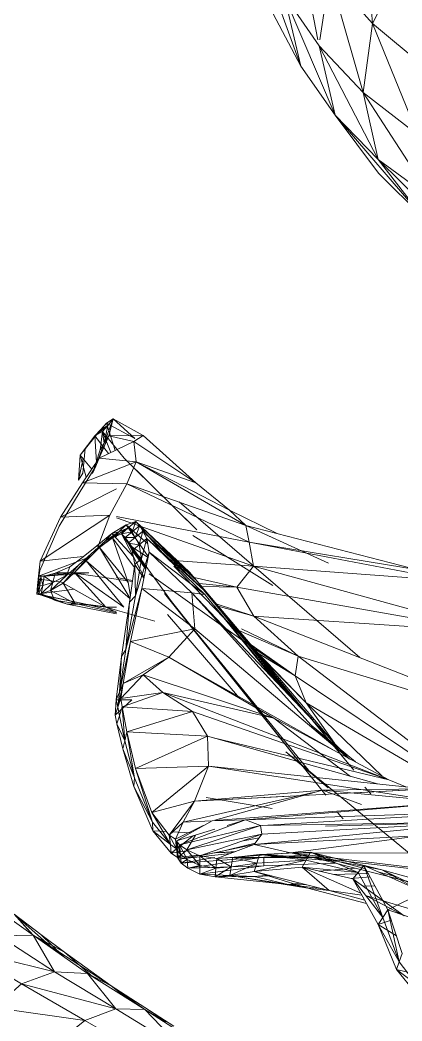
# Model space of a CAD drawing. Header units: millimetres. Extents: x -8591 to 7092, y -1621 to 14390.
# Drawn here: x -4396.5 to -4361, y 2540 to 2633 of the extents above; entities that cross this region are included whole.
import ezdxf

# ---------------------------------------------------------------- set-up
doc = ezdxf.new("R2010")
doc.units = ezdxf.units.MM
doc.layers.add('G-IMPT', color=8, linetype='Continuous', lineweight=9)
doc.layers.add('I-FURN', color=30, linetype='Continuous', lineweight=9)

# ---------------------------------------------------------------- blocks, each defined once
blk = doc.blocks.new('Artificial banana plant 1500mm - Family 4__C1-728657-Begane grond')
at = {"layer": 'G-IMPT'}
for p, q in [((48.132, -13.69), (49.012, -24.249)), ((48.132, -13.69), (49.012, -24.249)), ((41.822, -14.816), (43.943, -25.751)), ((41.822, -14.816), (43.943, -25.751)), ((38.152, -16.634), (42.362, -28.196)), ((38.152, -16.634), (42.362, -28.196)), ((49.012, -24.249), (52.062, -18.257)), ((49.012, -24.249), (52.062, -18.257)), ((44.134, -25.751), (45.012, -19.692)), ((44.134, -25.751), (45.012, -19.692)), ((45.012, -19.692), (48.132, -30.658)), ((45.012, -19.692), (48.132, -30.658)), ((45.012, -19.692), (49.012, -24.249)), ((45.012, -19.692), (49.012, -24.249)), ((42.362, -28.196), (40.802, -21.61)), ((42.362, -28.196), (40.802, -21.61)), ((40.802, -21.61), (45.552, -32.737)), ((40.802, -21.61), (45.552, -32.737)), ((40.802, -21.61), (44.052, -26.315)), ((40.802, -21.61), (44.052, -26.315)), ((39.772, -23.337), (42.362, -28.196)), ((39.772, -23.337), (42.362, -28.196)), ((48.132, -30.658), (49.012, -24.249)), ((48.132, -30.658), (49.012, -24.249)), ((49.012, -24.249), (53.222, -34.574)), ((49.012, -24.249), (53.222, -34.574)), ((49.012, -24.249), (54.022, -28.413)), ((49.012, -24.249), (54.022, -28.413)), ((45.552, -32.737), (44.052, -26.315)), ((45.552, -32.737), (44.052, -26.315)), ((44.052, -26.315), (49.552, -36.876)), ((44.052, -26.315), (49.552, -36.876)), ((44.052, -26.315), (48.132, -30.658)), ((44.052, -26.315), (48.132, -30.658)), ((42.362, -28.196), (45.552, -32.737)), ((42.362, -28.196), (45.552, -32.737)), ((49.552, -36.876), (48.132, -30.658)), ((49.552, -36.876), (48.132, -30.658)), ((48.132, -30.658), (54.572, -40.553)), ((48.132, -30.658), (54.572, -40.553)), ((48.132, -30.658), (53.222, -34.574)), ((48.132, -30.658), (53.222, -34.574)), ((49.572, -38.134), (45.552, -32.737)), ((49.572, -38.134), (45.552, -32.737)), ((45.552, -32.737), (53.692, -42.227)), ((45.552, -32.737), (53.692, -42.227)), ((45.552, -32.737), (49.552, -36.876)), ((45.552, -32.737), (49.552, -36.876)), ((53.692, -42.227), (49.552, -36.876)), ((53.692, -42.227), (49.552, -36.876)), ((49.552, -36.876), (58.322, -45.562)), ((49.552, -36.876), (58.322, -45.562)), ((49.552, -36.876), (54.572, -40.553)), ((49.552, -36.876), (54.572, -40.553)), ((49.572, -38.134), (53.692, -42.227)), ((49.572, -38.134), (53.692, -42.227)), ((24.922, -60.939), (24.082, -63.204)), ((24.922, -60.939), (24.082, -63.204)), ((24.312, -61.353), (24.922, -60.939)), ((24.312, -61.353), (24.922, -60.939)), ((24.412, -61.561), (24.922, -60.939)), ((24.412, -61.561), (24.922, -60.939)), ((24.922, -60.939), (24.502, -62.513)), ((24.922, -60.939), (24.502, -62.513)), ((24.922, -60.939), (27.692, -62.495)), ((24.922, -60.939), (27.692, -62.495)), ((24.922, -60.939), (26.922, -62.78)), ((24.922, -60.939), (26.922, -62.78)), ((23.742, -61.961), (21.852, -64.31)), ((23.742, -61.961), (21.852, -64.31)), ((22.322, -63.706), (23.742, -61.961)), ((23.742, -61.961), (22.322, -63.706)), ((22.832, -63.054), (23.742, -61.961)), ((22.832, -63.054), (23.742, -61.961)), ((24.412, -61.561), (23.212, -62.519)), ((24.412, -61.561), (23.212, -62.519)), ((23.212, -62.519), (23.742, -61.961)), ((23.212, -62.519), (23.742, -61.961)), ((23.942, -62.132), (23.212, -62.519)), ((23.942, -62.132), (23.212, -62.519)), ((23.553, -62.225), (24.312, -61.353)), ((23.553, -62.225), (24.312, -61.353)), ((23.702, -63.836), (23.942, -62.132)), ((23.702, -63.836), (23.942, -62.132)), ((23.742, -61.961), (24.312, -61.353)), ((23.742, -61.961), (24.312, -61.353)), ((23.742, -61.961), (24.412, -61.561)), ((24.412, -61.561), (23.742, -61.961)), ((23.942, -62.132), (24.412, -61.561)), ((23.942, -62.132), (24.412, -61.561)), ((23.942, -62.132), (25.952, -64.593)), ((23.942, -62.132), (25.952, -64.593)), ((24.082, -63.204), (23.942, -62.132)), ((24.082, -63.204), (23.942, -62.132)), ((23.942, -62.132), (24.707, -64.078)), ((23.942, -62.132), (24.707, -64.078)), ((24.412, -61.561), (24.082, -63.204)), ((24.082, -63.204), (24.412, -61.561)), ((24.312, -61.353), (24.412, -61.561)), ((24.312, -61.353), (24.412, -61.561)), ((24.312, -61.353), (25.109, -63.885)), ((24.312, -61.353), (25.109, -63.885)), ((24.312, -61.353), (26.922, -62.78)), ((24.312, -61.353), (26.922, -62.78)), ((23.212, -62.519), (21.852, -64.31)), ((23.212, -62.519), (21.852, -64.31)), ((22.322, -63.706), (22.832, -63.054)), ((22.322, -63.706), (22.832, -63.054)), ((23.212, -62.519), (24.498, -64.178)), ((23.212, -62.519), (24.498, -64.178)), ((23.212, -62.519), (23.363, -64.98)), ((23.212, -62.519), (23.363, -64.98)), ((24.082, -63.204), (23.302, -65.353)), ((23.302, -65.353), (24.082, -63.204)), ((24.502, -62.513), (23.621, -64.599)), ((24.502, -62.513), (23.621, -64.599)), ((24.502, -62.513), (23.622, -64.599)), ((24.502, -62.513), (23.622, -64.599)), ((23.622, -64.599), (26.852, -63.05)), ((23.622, -64.599), (26.852, -63.05)), ((23.702, -63.836), (24.082, -63.204)), ((23.702, -63.836), (24.082, -63.204)), ((24.082, -63.204), (24.502, -62.513)), ((24.082, -63.204), (24.502, -62.513)), ((24.502, -62.513), (27.692, -62.495)), ((24.502, -62.513), (27.692, -62.495)), ((24.502, -62.513), (26.852, -63.05)), ((24.502, -62.513), (26.852, -63.05)), ((27.692, -62.495), (26.852, -63.05)), ((27.692, -62.495), (26.852, -63.05)), ((26.852, -63.05), (27.062, -64.937)), ((26.852, -63.05), (27.062, -64.937)), ((26.852, -63.05), (32.612, -66.877)), ((26.852, -63.05), (32.612, -66.877)), ((27.692, -62.495), (32.612, -66.877)), ((27.692, -62.495), (32.612, -66.877)), ((21.852, -64.31), (22.322, -63.706)), ((21.852, -64.31), (22.322, -63.706)), ((22.102, -65.992), (22.322, -63.706)), ((22.322, -63.706), (22.102, -65.992)), ((23.012, -66.04), (23.702, -63.836)), ((23.012, -66.04), (23.702, -63.836)), ((21.852, -64.31), (21.702, -66.637)), ((21.852, -64.31), (21.702, -66.637)), ((22.124, -64.643), (21.702, -66.637)), ((22.124, -64.643), (21.702, -66.637)), ((21.852, -64.31), (22.926, -65.626)), ((21.852, -64.31), (22.926, -65.626)), ((21.852, -64.31), (22.418, -66.376)), ((21.852, -64.31), (22.418, -66.376)), ((23.622, -64.599), (22.072, -66.887)), ((23.622, -64.599), (22.072, -66.887)), ((22.072, -66.887), (27.062, -64.937)), ((22.072, -66.887), (27.062, -64.937)), ((23.302, -65.353), (23.622, -64.599)), ((23.302, -65.353), (23.622, -64.599)), ((23.622, -64.599), (27.062, -64.937)), ((23.622, -64.599), (27.062, -64.937)), ((25.952, -64.593), (29.572, -68.179)), ((25.952, -64.593), (32.682, -71.259)), ((27.062, -64.937), (26.202, -66.978)), ((27.062, -64.937), (26.202, -66.978)), ((27.062, -64.937), (32.612, -66.877)), ((27.062, -64.937), (32.612, -66.877)), ((27.062, -64.937), (35.722, -69.421)), ((27.062, -64.937), (35.722, -69.421)), ((27.062, -64.937), (37.252, -70.85)), ((27.062, -64.937), (37.252, -70.85)), ((21.702, -66.637), (22.102, -65.992)), ((21.702, -66.637), (22.102, -65.992)), ((23.302, -65.353), (21.852, -67.691)), ((21.852, -67.691), (23.302, -65.353)), ((23.012, -66.04), (23.302, -65.353)), ((23.012, -66.04), (23.302, -65.353)), ((22.072, -66.887), (20.032, -70.072)), ((22.072, -66.887), (20.032, -70.072)), ((22.072, -66.887), (26.202, -66.978)), ((22.072, -66.887), (26.202, -66.978)), ((32.612, -66.877), (35.722, -69.421)), ((32.612, -66.877), (35.722, -69.421)), ((21.852, -67.691), (19.912, -70.915)), ((19.912, -70.915), (21.852, -67.691)), ((20.032, -70.072), (25.24, -67.461)), ((20.032, -70.072), (25.24, -67.461)), ((26.202, -66.978), (24.622, -69.91)), ((26.202, -66.978), (24.622, -69.91)), ((26.202, -66.978), (37.252, -70.85)), ((26.202, -66.978), (37.252, -70.85)), ((26.202, -66.978), (37.552, -72.41)), ((26.202, -66.978), (37.552, -72.41)), ((31.052, -68.654), (47.842, -83.107)), ((30.912, -69.509), (32.682, -71.259)), ((30.912, -69.509), (32.682, -71.259)), ((35.722, -69.421), (40.144, -71.596)), ((35.722, -69.421), (40.144, -71.596)), ((35.722, -69.421), (37.252, -70.85)), ((35.722, -69.421), (37.252, -70.85)), ((18.142, -74.159), (24.622, -69.91)), ((18.142, -74.159), (24.622, -69.91)), ((20.032, -70.072), (18.142, -74.159)), ((20.032, -70.072), (18.142, -74.159)), ((20.032, -70.072), (24.622, -69.91)), ((20.032, -70.072), (24.622, -69.91)), ((24.622, -69.91), (23.507, -72.841)), ((24.622, -69.91), (23.507, -72.841)), ((25.24, -70.029), (37.552, -72.41)), ((25.24, -70.029), (37.552, -72.41)), ((25.24, -70.128), (37.962, -74.619)), ((25.24, -70.128), (37.962, -74.619)), ((26.112, -70.805), (27.012, -70.486)), ((26.112, -70.805), (27.012, -70.486)), ((26.312, -71.08), (27.012, -70.486)), ((26.312, -71.08), (27.012, -70.486)), ((27.012, -70.486), (26.672, -71.44)), ((27.012, -70.486), (26.672, -71.44)), ((27.012, -70.486), (32.002, -75.181)), ((27.012, -70.486), (32.002, -75.181)), ((27.012, -70.486), (27.382, -70.855)), ((27.012, -70.486), (27.382, -70.855)), ((27.012, -70.486), (29.837, -73.802)), ((27.012, -70.486), (29.837, -73.802)), ((19.912, -70.915), (18.102, -75.034)), ((18.102, -75.034), (19.912, -70.915)), ((25.442, -71.429), (23.652, -72.883)), ((25.442, -71.429), (23.652, -72.883)), ((24.192, -72.281), (25.442, -71.429)), ((25.442, -71.429), (24.192, -72.281)), ((24.792, -71.607), (26.112, -70.805)), ((24.792, -71.607), (26.112, -70.805)), ((24.792, -71.607), (25.442, -71.429)), ((24.792, -71.607), (25.442, -71.429)), ((26.312, -71.08), (24.842, -71.993)), ((26.312, -71.08), (24.842, -71.993)), ((24.842, -71.993), (25.442, -71.429)), ((24.842, -71.993), (25.442, -71.429)), ((25.442, -71.429), (26.112, -70.805)), ((25.442, -71.429), (26.112, -70.805)), ((25.442, -71.429), (26.312, -71.08)), ((26.312, -71.08), (25.442, -71.429)), ((25.682, -71.615), (26.312, -71.08)), ((25.682, -71.615), (26.312, -71.08)), ((26.672, -71.44), (25.682, -71.615)), ((26.672, -71.44), (25.682, -71.615)), ((26.032, -71.967), (26.672, -71.44)), ((26.032, -71.967), (26.672, -71.44)), ((26.112, -70.805), (26.312, -71.08)), ((26.112, -70.805), (26.312, -71.08)), ((26.112, -70.805), (28.174, -73.735)), ((26.112, -70.805), (28.174, -73.735)), ((26.112, -70.805), (28.113, -72.533)), ((26.112, -70.805), (28.113, -72.533)), ((26.312, -71.08), (26.672, -71.44)), ((26.672, -71.44), (26.312, -71.08)), ((26.672, -71.44), (27.382, -70.855)), ((26.672, -71.44), (27.382, -70.855)), ((26.672, -71.44), (26.962, -71.96)), ((26.962, -71.96), (26.672, -71.44)), ((27.382, -70.855), (26.962, -71.96)), ((27.382, -70.855), (26.962, -71.96)), ((26.962, -71.96), (27.662, -71.375)), ((26.962, -71.96), (27.662, -71.375)), ((27.662, -71.375), (27.322, -72.65)), ((27.662, -71.375), (27.322, -72.65)), ((27.382, -70.855), (27.662, -71.375)), ((27.382, -70.855), (27.662, -71.375)), ((27.382, -70.855), (32.002, -75.181)), ((27.382, -70.855), (32.002, -75.181)), ((27.382, -70.855), (32.692, -75.978)), ((27.382, -70.855), (32.692, -75.978)), ((27.662, -71.375), (28.032, -72.066)), ((27.662, -71.375), (28.032, -72.066)), ((27.662, -71.375), (32.692, -75.978)), ((27.662, -71.375), (32.692, -75.978)), ((27.662, -71.375), (33.312, -76.841)), ((27.662, -71.375), (33.312, -76.841)), ((37.252, -70.85), (44.936, -74.367)), ((37.252, -70.85), (39.972, -72.095)), ((37.252, -70.85), (52.619, -74.814)), ((37.252, -70.85), (52.619, -74.814)), ((37.252, -70.85), (37.552, -72.41)), ((37.252, -70.85), (37.552, -72.41)), ((22.882, -73.482), (24.192, -72.281)), ((24.192, -72.281), (22.882, -73.482)), ((23.402, -72.757), (24.792, -71.607)), ((23.402, -72.757), (24.792, -71.607)), ((24.842, -71.993), (23.652, -72.883)), ((24.842, -71.993), (23.652, -72.883)), ((24.192, -72.281), (24.792, -71.607)), ((24.192, -72.281), (24.792, -71.607)), ((24.792, -71.607), (26.815, -73.775)), ((24.792, -71.607), (26.815, -73.775)), ((24.792, -71.607), (25.24, -71.901)), ((24.792, -71.607), (25.24, -71.901)), ((25.682, -71.615), (24.842, -71.993)), ((25.682, -71.615), (24.842, -71.993)), ((24.842, -71.993), (26.892, -74.753)), ((24.842, -71.993), (26.892, -74.753)), ((24.842, -71.993), (26.322, -76.154)), ((24.842, -71.993), (26.322, -76.154)), ((26.032, -71.967), (25.682, -71.615)), ((26.032, -71.967), (25.682, -71.615)), ((25.682, -71.615), (27.965, -74.789)), ((25.682, -71.615), (27.965, -74.789)), ((25.682, -71.615), (27.795, -75.645)), ((25.682, -71.615), (27.795, -75.645)), ((26.962, -71.96), (26.032, -71.967)), ((26.962, -71.96), (26.032, -71.967)), ((26.312, -72.485), (26.032, -71.967)), ((26.312, -72.485), (26.032, -71.967)), ((26.032, -71.967), (30.332, -77.921)), ((26.032, -71.967), (30.332, -77.921)), ((26.032, -71.967), (27.975, -74.739)), ((26.032, -71.967), (27.975, -74.739)), ((26.312, -72.485), (26.962, -71.96)), ((26.312, -72.485), (26.962, -71.96)), ((26.672, -73.177), (26.312, -72.485)), ((26.672, -73.177), (26.312, -72.485)), ((27.322, -72.65), (26.312, -72.485)), ((27.322, -72.65), (26.312, -72.485)), ((26.312, -72.485), (27.973, -74.745)), ((26.312, -72.485), (27.973, -74.745)), ((26.312, -72.485), (27.976, -74.734)), ((26.312, -72.485), (27.976, -74.734)), ((26.962, -71.96), (27.322, -72.65)), ((27.322, -72.65), (26.962, -71.96)), ((27.322, -72.65), (28.032, -72.066)), ((27.322, -72.65), (28.032, -72.066)), ((28.032, -72.066), (27.562, -73.932)), ((28.032, -72.066), (27.562, -73.932)), ((28.032, -72.066), (28.252, -73.341)), ((28.032, -72.066), (28.252, -73.341)), ((28.032, -72.066), (33.312, -76.841)), ((28.032, -72.066), (33.312, -76.841)), ((28.032, -72.066), (33.422, -77.25)), ((28.032, -72.066), (33.422, -77.25)), ((32.332, -71.779), (39.766, -76.417)), ((37.552, -72.41), (54.703, -75.685)), ((37.552, -72.41), (59.682, -76.636)), ((37.552, -72.41), (61.892, -76.409)), ((37.552, -72.41), (61.892, -76.409)), ((37.552, -72.41), (37.962, -74.619)), ((37.552, -72.41), (37.962, -74.619)), ((22.132, -73.771), (23.402, -72.757)), ((22.132, -73.771), (23.402, -72.757)), ((23.652, -72.883), (22.412, -74.129)), ((23.652, -72.883), (22.412, -74.129)), ((23.652, -72.883), (26.322, -76.154)), ((23.652, -72.883), (26.322, -76.154)), ((23.652, -72.883), (26.49, -77.619)), ((23.652, -72.883), (26.49, -77.619)), ((26.467, -72.706), (28.158, -73.815)), ((26.467, -72.706), (28.158, -73.815)), ((26.672, -73.177), (27.322, -72.65)), ((26.672, -73.177), (27.322, -72.65)), ((26.932, -74.47), (26.672, -73.177)), ((26.932, -74.47), (26.672, -73.177)), ((27.562, -73.932), (26.672, -73.177)), ((27.562, -73.932), (26.672, -73.177)), ((26.672, -73.177), (27.939, -74.917)), ((26.672, -73.177), (27.939, -74.917)), ((26.672, -73.177), (27.951, -74.856)), ((26.672, -73.177), (27.951, -74.856)), ((28.252, -73.341), (26.982, -77.371)), ((28.252, -73.341), (26.982, -77.371)), ((27.322, -72.65), (27.562, -73.932)), ((27.562, -73.932), (27.322, -72.65)), ((28.252, -73.341), (27.582, -76.719)), ((28.252, -73.341), (27.582, -76.719)), ((28.252, -73.341), (33.422, -77.25)), ((28.252, -73.341), (33.422, -77.25)), ((28.252, -73.341), (32.222, -77.118)), ((28.252, -73.341), (32.222, -77.118)), ((17.982, -75.562), (22.448, -73.9)), ((17.982, -75.562), (22.448, -73.9)), ((18.142, -74.159), (17.982, -75.562)), ((18.142, -74.159), (17.982, -75.562)), ((18.142, -74.159), (22.132, -73.731)), ((18.142, -74.159), (22.132, -73.731)), ((20.902, -74.679), (22.132, -73.771)), ((20.902, -74.679), (22.132, -73.771)), ((22.882, -73.482), (21.322, -75.231)), ((22.882, -73.482), (21.322, -75.231)), ((22.412, -74.129), (21.322, -75.231)), ((22.412, -74.129), (21.322, -75.231)), ((21.712, -74.538), (22.882, -73.482)), ((22.882, -73.482), (21.712, -74.538)), ((22.412, -74.129), (26.482, -77.677)), ((22.412, -74.129), (26.482, -77.677)), ((22.412, -74.129), (25.912, -78.441)), ((22.412, -74.129), (25.912, -78.441)), ((26.932, -74.47), (27.562, -73.932)), ((26.932, -74.47), (27.562, -73.932)), ((27.562, -73.932), (26.982, -77.371)), ((26.982, -77.371), (27.562, -73.932)), ((30.133, -74.086), (37.962, -74.619)), ((30.133, -74.086), (37.962, -74.619)), ((18.102, -75.034), (17.892, -76.438)), ((17.892, -76.438), (18.102, -75.034)), ((18.212, -75.585), (22.672, -75.251)), ((18.212, -75.585), (22.672, -75.251)), ((18.212, -75.585), (21.092, -75.254)), ((18.212, -75.585), (21.092, -75.254)), ((18.522, -75.552), (19.932, -75.225)), ((18.522, -75.552), (19.932, -75.225)), ((18.522, -75.552), (21.092, -75.254)), ((18.522, -75.552), (21.092, -75.254)), ((19.522, -75.295), (20.902, -74.679)), ((19.522, -75.295), (20.902, -74.679)), ((19.522, -75.295), (19.932, -75.225)), ((19.522, -75.295), (19.932, -75.225)), ((19.522, -75.295), (22.062, -75.264)), ((19.522, -75.295), (22.062, -75.264)), ((19.932, -75.225), (22.062, -75.264)), ((19.932, -75.225), (22.062, -75.264)), ((21.712, -74.538), (20.282, -76.22)), ((21.712, -74.538), (20.282, -76.22)), ((21.322, -75.231), (20.282, -76.22)), ((21.322, -75.231), (20.282, -76.22)), ((20.582, -75.489), (21.712, -74.538)), ((21.712, -74.538), (20.582, -75.489)), ((20.582, -75.489), (20.902, -74.679)), ((20.582, -75.489), (20.902, -74.679)), ((22.672, -75.251), (21.092, -75.254)), ((22.672, -75.251), (21.092, -75.254)), ((21.092, -75.254), (26.71, -76.054)), ((21.092, -75.254), (26.71, -76.054)), ((21.322, -75.231), (25.912, -78.441)), ((21.322, -75.231), (25.912, -78.441)), ((21.322, -75.231), (24.222, -78.432)), ((21.322, -75.231), (24.222, -78.432)), ((26.442, -77.965), (26.932, -74.47)), ((26.442, -77.965), (26.932, -74.47)), ((26.982, -77.371), (26.932, -74.47)), ((26.982, -77.371), (26.932, -74.47)), ((26.932, -74.47), (27.772, -75.759)), ((26.932, -74.47), (27.772, -75.759)), ((30.552, -74.64), (42.842, -87.33)), ((30.552, -74.64), (42.842, -87.33)), ((30.809, -74.736), (32.002, -75.181)), ((30.809, -74.736), (32.002, -75.181)), ((32.002, -75.181), (32.692, -75.978)), ((32.002, -75.181), (32.692, -75.978)), ((32.002, -75.181), (45.313, -90.909)), ((32.002, -75.181), (45.313, -90.909)), ((32.002, -75.181), (47.272, -93.584)), ((32.002, -75.181), (47.272, -93.584)), ((37.962, -74.619), (36.422, -76.591)), ((37.962, -74.619), (36.422, -76.591)), ((37.962, -74.619), (61.892, -76.409)), ((37.962, -74.619), (61.892, -76.409)), ((37.962, -74.619), (60.192, -80.76)), ((37.962, -74.619), (60.192, -80.76)), ((17.822, -77.233), (18.072, -75.831)), ((17.822, -77.233), (18.072, -75.831)), ((17.892, -76.438), (17.982, -75.562)), ((17.892, -76.438), (17.982, -75.562)), ((17.892, -76.438), (18.072, -75.831)), ((17.892, -76.438), (18.072, -75.831)), ((17.982, -75.562), (21.465, -75.331)), ((17.982, -75.562), (21.465, -75.331)), ((17.982, -75.562), (18.092, -76.455)), ((17.982, -75.562), (18.092, -76.455)), ((17.982, -75.562), (18.212, -75.585)), ((17.982, -75.562), (18.212, -75.585)), ((18.072, -75.831), (20.348, -76.156)), ((18.072, -75.831), (20.348, -76.156)), ((18.092, -76.455), (18.212, -75.585)), ((18.092, -76.455), (18.212, -75.585)), ((18.212, -75.585), (18.522, -75.552)), ((18.212, -75.585), (18.522, -75.552)), ((18.212, -75.585), (18.372, -76.416)), ((18.212, -75.585), (18.372, -76.416)), ((19.302, -76.14), (18.242, -77.196)), ((19.302, -76.14), (18.242, -77.196)), ((18.372, -76.416), (18.522, -75.552)), ((18.372, -76.416), (18.522, -75.552)), ((18.372, -76.416), (19.302, -76.14)), ((19.302, -76.14), (18.372, -76.416)), ((18.522, -75.552), (19.522, -75.295)), ((18.522, -75.552), (19.522, -75.295)), ((18.522, -75.552), (19.302, -76.14)), ((18.522, -75.552), (19.302, -76.14)), ((20.582, -75.489), (19.102, -76.902)), ((20.582, -75.489), (19.102, -76.902)), ((19.102, -76.902), (19.302, -76.14)), ((19.102, -76.902), (19.302, -76.14)), ((20.282, -76.22), (19.102, -76.902)), ((20.282, -76.22), (19.102, -76.902)), ((19.302, -76.14), (19.522, -75.295)), ((19.302, -76.14), (19.522, -75.295)), ((19.302, -76.14), (20.582, -75.489)), ((20.582, -75.489), (19.302, -76.14)), ((19.522, -75.295), (20.582, -75.489)), ((19.522, -75.295), (20.582, -75.489)), ((20.282, -76.22), (24.222, -78.432)), ((20.282, -76.22), (24.222, -78.432)), ((20.282, -76.22), (21.372, -78.105)), ((20.282, -76.22), (21.372, -78.105)), ((25.232, -75.695), (26.723, -75.961)), ((25.232, -75.695), (26.723, -75.961)), ((26.322, -76.154), (26.519, -77.416)), ((26.322, -76.154), (26.519, -77.416)), ((28.272, -75.337), (37.642, -82.022)), ((32.434, -75.692), (36.422, -76.591)), ((32.434, -75.692), (36.422, -76.591)), ((32.692, -75.978), (47.272, -93.584)), ((32.692, -75.978), (47.272, -93.584)), ((32.692, -75.978), (33.312, -76.841)), ((32.692, -75.978), (33.312, -76.841)), ((32.692, -75.978), (42.333, -87.77)), ((32.692, -75.978), (42.333, -87.77)), ((17.822, -77.233), (17.892, -76.438)), ((17.822, -77.233), (17.892, -76.438)), ((18.092, -76.455), (17.822, -77.233)), ((18.092, -76.455), (17.822, -77.233)), ((17.822, -77.233), (21.283, -76.782)), ((17.822, -77.233), (21.283, -76.782)), ((17.892, -76.438), (18.092, -76.455)), ((18.092, -76.455), (17.892, -76.438)), ((18.372, -76.416), (17.972, -77.241)), ((18.372, -76.416), (17.972, -77.241)), ((17.972, -77.241), (18.092, -76.455)), ((17.972, -77.241), (18.092, -76.455)), ((18.092, -76.455), (18.372, -76.416)), ((18.372, -76.416), (18.092, -76.455)), ((18.242, -77.196), (18.372, -76.416)), ((18.242, -77.196), (18.372, -76.416)), ((19.102, -76.902), (18.242, -77.196)), ((19.102, -76.902), (18.242, -77.196)), ((19.102, -76.902), (21.372, -78.105)), ((19.102, -76.902), (21.372, -78.105)), ((19.102, -76.902), (19.462, -77.781)), ((19.102, -76.902), (19.462, -77.781)), ((27.582, -76.719), (26.082, -82.359)), ((27.582, -76.719), (26.082, -82.359)), ((27.582, -76.719), (26.542, -81.635)), ((27.582, -76.719), (26.542, -81.635)), ((27.582, -76.719), (32.222, -77.118)), ((27.582, -76.719), (32.222, -77.118)), ((27.582, -76.719), (32.492, -80.451)), ((27.582, -76.719), (32.492, -80.451)), ((32.222, -77.118), (43.302, -89.404)), ((32.222, -77.118), (43.302, -89.404)), ((32.222, -77.118), (46.872, -92.552)), ((32.222, -77.118), (46.872, -92.552)), ((33.422, -77.25), (32.222, -77.118)), ((33.422, -77.25), (32.222, -77.118)), ((32.222, -77.118), (32.492, -80.451)), ((32.222, -77.118), (32.492, -80.451)), ((32.904, -76.248), (36.422, -76.591)), ((32.904, -76.248), (36.422, -76.591)), ((36.422, -76.591), (33.133, -76.518)), ((36.422, -76.591), (33.133, -76.518)), ((33.312, -76.841), (42.063, -87.485)), ((33.312, -76.841), (42.063, -87.485)), ((33.312, -76.841), (41.835, -87.245)), ((33.312, -76.841), (41.835, -87.245)), ((36.422, -76.591), (37.982, -79.268)), ((36.422, -76.591), (37.982, -79.268)), ((36.422, -76.591), (60.192, -80.76)), ((36.422, -76.591), (60.192, -80.76)), ((17.822, -77.233), (22.392, -78.172)), ((17.822, -77.233), (22.392, -78.172)), ((17.972, -77.241), (17.822, -77.233)), ((17.972, -77.241), (17.822, -77.233)), ((18.242, -77.196), (17.972, -77.241)), ((18.242, -77.196), (17.972, -77.241)), ((17.972, -77.241), (20.652, -78.157)), ((17.972, -77.241), (20.652, -78.157)), ((17.972, -77.241), (22.392, -78.172)), ((17.972, -77.241), (22.392, -78.172)), ((18.242, -77.196), (19.462, -77.781)), ((18.242, -77.196), (19.462, -77.781)), ((18.242, -77.196), (20.652, -78.157)), ((18.242, -77.196), (20.652, -78.157)), ((19.462, -77.781), (20.652, -78.157)), ((19.462, -77.781), (20.652, -78.157)), ((21.372, -78.105), (19.462, -77.781)), ((21.372, -78.105), (19.462, -77.781)), ((25.682, -83.021), (26.442, -77.965)), ((25.682, -83.021), (26.442, -77.965)), ((26.982, -77.371), (26.082, -82.359)), ((26.082, -82.359), (26.982, -77.371)), ((26.082, -82.359), (26.442, -77.965)), ((26.082, -82.359), (26.442, -77.965)), ((26.442, -77.965), (26.982, -77.371)), ((26.442, -77.965), (26.982, -77.371)), ((29.672, -77.163), (44.672, -95.904)), ((29.672, -77.163), (44.672, -95.904)), ((29.672, -77.163), (43.062, -93.584)), ((30.332, -77.921), (44.672, -95.904)), ((30.332, -77.921), (44.672, -95.904)), ((33.422, -77.25), (39.831, -85.134)), ((33.422, -77.25), (39.831, -85.134)), ((21.372, -78.105), (20.652, -78.157)), ((21.372, -78.105), (20.652, -78.157)), ((20.652, -78.157), (25.24, -79.048)), ((20.652, -78.157), (25.24, -79.048)), ((20.652, -78.157), (22.392, -78.172)), ((20.652, -78.157), (22.392, -78.172)), ((24.222, -78.432), (21.372, -78.105)), ((24.222, -78.432), (21.372, -78.105)), ((21.372, -78.105), (25.24, -78.956)), ((21.372, -78.105), (25.24, -78.956)), ((22.392, -78.172), (25.109, -78.837)), ((22.392, -78.172), (25.109, -78.837)), ((22.392, -78.172), (24.222, -78.407)), ((22.392, -78.172), (24.222, -78.407)), ((24.222, -78.432), (25.24, -78.897)), ((24.222, -78.432), (25.24, -78.897)), ((24.222, -78.432), (28.792, -79.739)), ((24.222, -78.432), (25.24, -78.723)), ((25.24, -78.437), (24.222, -78.432)), ((25.24, -78.437), (24.222, -78.432)), ((34.366, -78.385), (41.032, -86.399)), ((34.366, -78.385), (41.032, -86.399)), ((34.485, -78.115), (37.982, -79.268)), ((34.485, -78.115), (37.982, -79.268)), ((34.677, -78.342), (37.982, -79.268)), ((34.677, -78.342), (37.982, -79.268)), ((29.962, -79.12), (36.666, -86.894)), ((29.962, -79.12), (36.666, -86.894)), ((37.982, -79.268), (42.102, -82.991)), ((37.982, -79.268), (42.102, -82.991)), ((37.982, -79.268), (60.192, -80.76)), ((37.982, -79.268), (60.192, -80.76)), ((37.982, -79.268), (66.372, -90.391)), ((37.982, -79.268), (66.372, -90.391)), ((26.542, -81.635), (32.492, -80.451)), ((26.542, -81.635), (32.492, -80.451)), ((32.492, -80.451), (30.082, -83.075)), ((32.492, -80.451), (30.082, -83.075)), ((32.492, -80.451), (46.728, -92.43)), ((32.492, -80.451), (46.728, -92.43)), ((36.596, -80.61), (42.102, -82.991)), ((36.596, -80.61), (42.102, -82.991)), ((36.837, -80.462), (42.102, -82.991)), ((36.837, -80.462), (42.102, -82.991)), ((26.542, -81.635), (25.512, -86.318)), ((26.542, -81.635), (25.512, -86.318)), ((26.542, -81.635), (25.832, -85.518)), ((26.542, -81.635), (25.832, -85.518)), ((26.542, -81.635), (30.082, -83.075)), ((26.542, -81.635), (30.082, -83.075)), ((26.082, -82.359), (25.512, -86.318)), ((25.512, -86.318), (26.082, -82.359)), ((25.682, -83.021), (26.082, -82.359)), ((25.682, -83.021), (26.082, -82.359)), ((37.642, -82.022), (42.842, -87.33)), ((37.642, -82.022), (42.842, -87.33)), ((37.729, -81.949), (41.822, -84.81)), ((37.729, -81.949), (41.822, -84.81)), ((37.821, -82.662), (43.493, -88.919)), ((37.821, -82.662), (43.493, -88.919)), ((41.822, -84.81), (37.984, -82.25)), ((41.822, -84.81), (37.984, -82.25)), ((38.34, -82.67), (41.822, -84.81)), ((38.34, -82.67), (41.822, -84.81)), ((25.212, -87.029), (25.682, -83.021)), ((25.212, -87.029), (25.682, -83.021)), ((25.512, -86.318), (25.682, -83.021)), ((25.512, -86.318), (25.682, -83.021)), ((25.832, -85.518), (30.082, -83.075)), ((25.832, -85.518), (30.082, -83.075)), ((30.082, -83.075), (27.702, -84.733)), ((30.082, -83.075), (27.702, -84.733)), ((30.082, -83.075), (45.298, -91.663)), ((30.082, -83.075), (45.298, -91.663)), ((30.082, -83.075), (39.832, -88.731)), ((30.082, -83.075), (39.832, -88.731)), ((42.102, -82.991), (41.822, -84.81)), ((42.102, -82.991), (41.822, -84.81)), ((42.102, -82.991), (66.372, -90.391)), ((42.102, -82.991), (66.372, -90.391)), ((42.102, -82.991), (60.856, -97.341)), ((42.102, -82.991), (60.856, -97.341)), ((25.832, -85.518), (25.352, -87.738)), ((25.832, -85.518), (25.352, -87.738)), ((25.512, -86.318), (25.832, -85.518)), ((25.512, -86.318), (25.832, -85.518)), ((25.632, -86.934), (27.702, -84.733)), ((25.632, -86.934), (27.702, -84.733)), ((25.832, -85.518), (25.632, -86.934)), ((25.832, -85.518), (25.632, -86.934)), ((25.832, -85.518), (27.702, -84.733)), ((25.832, -85.518), (27.702, -84.733)), ((27.702, -84.733), (29.522, -86.371)), ((27.702, -84.733), (29.522, -86.371)), ((27.702, -84.733), (39.832, -88.731)), ((27.702, -84.733), (39.832, -88.731)), ((40.882, -86.045), (39.468, -84.687)), ((40.882, -86.045), (39.468, -84.687)), ((41.822, -84.81), (42.842, -87.33)), ((41.822, -84.81), (42.842, -87.33)), ((41.822, -84.81), (60.321, -97.249)), ((41.822, -84.81), (60.321, -97.249)), ((25.212, -87.029), (25.512, -86.318)), ((25.212, -87.029), (25.512, -86.318)), ((25.512, -86.318), (25.352, -87.738)), ((25.352, -87.738), (25.512, -86.318)), ((25.632, -86.934), (29.522, -86.371)), ((25.632, -86.934), (29.522, -86.371)), ((25.752, -87.708), (29.522, -86.371)), ((25.752, -87.708), (29.522, -86.371)), ((29.522, -86.371), (32.282, -88.141)), ((29.522, -86.371), (32.282, -88.141)), ((29.522, -86.371), (39.832, -88.731)), ((29.522, -86.371), (39.832, -88.731)), ((29.522, -86.371), (50.542, -94.477)), ((29.522, -86.371), (50.542, -94.477)), ((25.102, -88.47), (25.212, -87.029)), ((25.102, -88.47), (25.212, -87.029)), ((25.102, -88.47), (26.662, -87.056)), ((25.102, -88.47), (26.662, -87.056)), ((25.352, -87.738), (25.212, -87.029)), ((25.352, -87.738), (25.212, -87.029)), ((25.212, -87.029), (26.662, -87.056)), ((25.212, -87.029), (26.662, -87.056)), ((25.352, -87.738), (25.632, -86.934)), ((25.352, -87.738), (25.632, -86.934)), ((25.632, -86.934), (25.752, -87.708)), ((25.632, -86.934), (25.752, -87.708)), ((42.842, -87.33), (45.47, -91.074)), ((42.842, -87.33), (45.47, -91.074)), ((42.842, -87.33), (59.594, -97.123)), ((42.842, -87.33), (59.594, -97.123)), ((42.842, -87.33), (49.904, -94.134)), ((42.842, -87.33), (49.904, -94.134)), ((25.102, -88.47), (25.352, -87.738)), ((25.102, -88.47), (25.352, -87.738)), ((25.352, -87.738), (25.492, -88.524)), ((25.492, -88.524), (25.352, -87.738)), ((25.492, -88.524), (25.752, -87.708)), ((25.492, -88.524), (25.752, -87.708)), ((25.752, -87.708), (25.992, -90.836)), ((25.752, -87.708), (25.992, -90.836)), ((25.752, -87.708), (26.182, -90.016)), ((25.752, -87.708), (26.182, -90.016)), ((25.752, -87.708), (32.282, -88.141)), ((25.752, -87.708), (32.282, -88.141)), ((26.182, -90.016), (32.282, -88.141)), ((26.182, -90.016), (32.282, -88.141)), ((32.282, -88.141), (33.692, -90.43)), ((32.282, -88.141), (33.692, -90.43)), ((32.282, -88.141), (50.542, -94.477)), ((32.282, -88.141), (50.542, -94.477)), ((25.262, -89.267), (25.102, -88.47)), ((25.262, -89.267), (25.102, -88.47)), ((25.262, -89.267), (25.492, -88.524)), ((25.262, -89.267), (25.492, -88.524)), ((25.492, -88.524), (25.992, -90.836)), ((25.992, -90.836), (25.492, -88.524)), ((39.832, -88.731), (50.542, -94.477)), ((39.832, -88.731), (50.542, -94.477)), ((39.832, -88.731), (46.977, -94.153)), ((39.832, -88.731), (46.977, -94.153)), ((25.812, -91.582), (25.262, -89.267)), ((25.812, -91.582), (25.262, -89.267)), ((25.992, -90.836), (25.262, -89.267)), ((25.992, -90.836), (25.262, -89.267)), ((25.992, -90.836), (26.182, -90.016)), ((25.992, -90.836), (26.182, -90.016)), ((26.182, -90.016), (26.902, -94.294)), ((26.182, -90.016), (26.902, -94.294)), ((26.182, -90.016), (26.982, -93.431)), ((26.182, -90.016), (26.982, -93.431)), ((26.182, -90.016), (33.692, -90.43)), ((26.182, -90.016), (33.692, -90.43)), ((43.493, -89.623), (43.302, -89.404)), ((43.493, -89.623), (43.302, -89.404)), ((43.302, -89.404), (46.872, -92.552)), ((43.302, -89.404), (46.872, -92.552)), ((43.302, -89.404), (47.438, -92.811)), ((43.302, -89.404), (47.438, -92.811)), ((25.812, -91.582), (25.992, -90.836)), ((25.812, -91.582), (25.992, -90.836)), ((25.992, -90.836), (26.902, -94.294)), ((26.902, -94.294), (25.992, -90.836)), ((26.982, -93.431), (33.692, -90.43)), ((26.982, -93.431), (33.692, -90.43)), ((33.692, -90.43), (33.762, -93.194)), ((33.692, -90.43), (33.762, -93.194)), ((33.692, -90.43), (49.485, -94.856)), ((33.692, -90.43), (49.485, -94.856)), ((34.366, -90.592), (50.542, -94.477)), ((34.366, -90.592), (50.542, -94.477)), ((26.832, -95.077), (25.812, -91.582)), ((26.832, -95.077), (25.812, -91.582)), ((26.902, -94.294), (25.812, -91.582)), ((26.902, -94.294), (25.812, -91.582)), ((44.892, -95.227), (40.972, -91.888)), ((40.972, -91.888), (56.535, -104.69)), ((40.972, -91.888), (56.535, -104.69)), ((26.982, -93.431), (33.762, -93.194)), ((26.982, -93.431), (33.762, -93.194)), ((26.982, -93.431), (28.572, -98.402)), ((26.982, -93.431), (28.572, -98.402)), ((26.982, -93.431), (28.522, -97.517)), ((26.982, -93.431), (28.522, -97.517)), ((28.522, -97.517), (33.762, -93.194)), ((28.522, -97.517), (33.762, -93.194)), ((33.762, -93.194), (32.472, -96.467)), ((33.762, -93.194), (32.472, -96.467)), ((33.762, -93.194), (54.574, -96.399)), ((33.762, -93.194), (54.574, -96.399)), ((33.762, -93.194), (53.902, -95.323)), ((33.762, -93.194), (53.902, -95.323)), ((26.832, -95.077), (26.902, -94.294)), ((26.832, -95.077), (26.902, -94.294)), ((26.902, -94.294), (28.572, -98.402)), ((28.572, -98.402), (26.902, -94.294)), ((50.542, -94.477), (52.122, -95.134)), ((50.542, -94.477), (52.122, -95.134)), ((28.612, -99.203), (26.832, -95.077)), ((28.612, -99.203), (26.832, -95.077)), ((28.572, -98.402), (26.832, -95.077)), ((28.572, -98.402), (26.832, -95.077)), ((31.432, -98.414), (43.493, -95.65)), ((31.432, -98.414), (43.493, -95.65)), ((32.472, -96.467), (53.902, -95.323)), ((32.472, -96.467), (44.382, -95.447)), ((32.472, -96.467), (44.382, -95.447)), ((34.366, -98.206), (44.382, -95.447)), ((34.366, -98.206), (44.382, -95.447)), ((53.902, -95.323), (44.382, -95.447)), ((53.902, -95.323), (44.382, -95.447)), ((44.382, -95.447), (56.382, -96.568)), ((44.382, -95.447), (56.382, -96.568)), ((44.382, -95.447), (47.997, -96.772)), ((44.382, -95.447), (47.997, -96.772)), ((47.405, -95.669), (53.902, -95.323)), ((48.872, -95.768), (48.312, -95.151)), ((48.872, -95.768), (48.312, -95.151)), ((28.522, -97.517), (32.472, -96.467)), ((28.522, -97.517), (32.472, -96.467)), ((30.132, -99.597), (32.472, -96.467)), ((30.132, -99.597), (32.472, -96.467)), ((32.472, -96.467), (31.432, -98.414)), ((32.472, -96.467), (31.432, -98.414)), ((32.472, -96.467), (41.245, -95.998)), ((33.572, -96.118), (39.704, -97.129)), ((34.366, -98.258), (56.382, -96.568)), ((34.366, -98.258), (56.382, -96.568)), ((37.222, -98.178), (56.382, -96.568)), ((37.222, -98.178), (56.382, -96.568)), ((28.522, -97.517), (30.232, -100.485)), ((28.522, -97.517), (30.232, -100.485)), ((28.522, -97.517), (30.132, -99.597)), ((28.522, -97.517), (30.132, -99.597)), ((37.222, -98.178), (61.082, -97.381)), ((37.222, -98.178), (61.082, -97.381)), ((38.775, -98.699), (61.082, -97.381)), ((38.775, -98.699), (61.082, -97.381)), ((45.772, -97.519), (46.272, -98.097)), ((45.772, -97.519), (46.272, -98.097)), ((28.572, -98.402), (30.232, -100.485)), ((30.232, -100.485), (28.572, -98.402)), ((28.612, -99.203), (28.572, -98.402)), ((28.612, -99.203), (28.572, -98.402)), ((30.132, -99.597), (31.432, -98.414)), ((30.132, -99.597), (31.432, -98.414)), ((30.722, -99.993), (31.432, -98.414)), ((30.722, -99.993), (31.432, -98.414)), ((30.802, -100.139), (34.102, -98.279)), ((30.802, -100.139), (34.102, -98.279)), ((31.082, -100.515), (37.222, -98.178)), ((31.082, -100.515), (37.222, -98.178)), ((31.432, -98.414), (34.102, -98.279)), ((31.432, -98.414), (34.102, -98.279)), ((34.102, -98.279), (37.222, -98.178)), ((34.102, -98.279), (37.222, -98.178)), ((35.515, -98.699), (37.222, -98.178)), ((35.515, -98.699), (37.222, -98.178)), ((37.222, -98.178), (38.612, -98.709)), ((37.222, -98.178), (38.612, -98.709)), ((38.012, -100.489), (59.732, -98.354)), ((38.012, -100.489), (59.732, -98.354)), ((38.612, -98.709), (59.732, -98.354)), ((38.612, -98.709), (59.732, -98.354)), ((38.732, -99.524), (59.732, -98.354)), ((38.732, -99.524), (59.732, -98.354)), ((44.652, -98.774), (53.522, -98.514)), ((30.322, -101.298), (28.612, -99.203)), ((30.322, -101.298), (28.612, -99.203)), ((30.232, -100.485), (28.612, -99.203)), ((30.232, -100.485), (28.612, -99.203)), ((28.612, -99.203), (29.884, -99.276)), ((28.612, -99.203), (29.884, -99.276)), ((30.351, -99.303), (32.104, -99.405)), ((30.351, -99.303), (32.104, -99.405)), ((30.722, -99.993), (33.273, -98.699)), ((30.722, -99.993), (33.273, -98.699)), ((30.802, -100.139), (34.366, -99.05)), ((30.802, -100.139), (34.366, -99.05)), ((31.082, -100.515), (38.612, -98.709)), ((31.082, -100.515), (38.612, -98.709)), ((31.752, -100.981), (38.612, -98.709)), ((31.752, -100.981), (38.612, -98.709)), ((38.612, -98.709), (38.732, -99.524)), ((38.612, -98.709), (38.732, -99.524)), ((30.232, -100.485), (30.132, -99.597)), ((30.232, -100.485), (30.132, -99.597)), ((30.132, -99.597), (30.812, -100.88)), ((30.132, -99.597), (30.812, -100.88)), ((30.132, -99.597), (30.722, -99.993)), ((30.132, -99.597), (30.722, -99.993)), ((30.322, -101.298), (32.374, -99.658)), ((30.322, -101.298), (32.374, -99.658)), ((30.812, -100.88), (30.722, -99.993)), ((30.812, -100.88), (30.722, -99.993)), ((30.902, -101.025), (30.802, -100.139)), ((30.902, -101.025), (30.802, -100.139)), ((30.802, -100.139), (31.162, -101.399)), ((30.802, -100.139), (31.162, -101.399)), ((30.802, -100.139), (31.082, -100.515)), ((30.802, -100.139), (31.082, -100.515)), ((31.712, -101.064), (32.556, -99.603)), ((31.712, -101.064), (32.556, -99.603)), ((31.752, -100.981), (38.732, -99.524)), ((31.752, -100.981), (38.732, -99.524)), ((32.972, -101.54), (38.732, -99.524)), ((32.972, -101.54), (38.732, -99.524)), ((34.422, -101.249), (38.11, -100.357)), ((34.422, -101.249), (38.11, -100.357)), ((37.012, -100.126), (38.476, -99.866)), ((37.012, -100.126), (38.476, -99.866)), ((38.732, -99.524), (38.012, -100.489)), ((38.732, -99.524), (38.012, -100.489)), ((38.012, -100.489), (52.619, -99.719)), ((38.012, -100.489), (52.619, -99.719)), ((41.382, -101.258), (53.172, -99.69)), ((41.382, -101.258), (53.172, -99.69)), ((30.232, -100.485), (30.812, -100.88)), ((30.812, -100.88), (30.232, -100.485)), ((30.322, -101.298), (30.232, -100.485)), ((30.322, -101.298), (30.232, -100.485)), ((30.812, -100.88), (30.322, -101.298)), ((30.812, -100.88), (30.322, -101.298)), ((30.322, -101.298), (31.712, -101.064)), ((30.322, -101.298), (31.712, -101.064)), ((30.902, -101.691), (30.322, -101.298)), ((30.902, -101.691), (30.322, -101.298)), ((30.812, -100.88), (30.902, -101.025)), ((30.902, -101.025), (30.812, -100.88)), ((30.902, -101.691), (30.812, -100.88)), ((30.902, -101.691), (30.812, -100.88)), ((30.902, -101.025), (31.162, -101.399)), ((31.162, -101.399), (30.902, -101.025)), ((30.982, -101.836), (30.902, -101.025)), ((30.982, -101.836), (30.902, -101.025)), ((30.902, -101.691), (31.712, -101.064)), ((30.902, -101.691), (31.712, -101.064)), ((30.982, -101.836), (34.366, -101.259)), ((30.982, -101.836), (34.366, -101.259)), ((31.162, -101.399), (31.082, -100.515)), ((31.162, -101.399), (31.082, -100.515)), ((31.082, -100.515), (31.802, -101.864)), ((31.082, -100.515), (31.802, -101.864)), ((31.082, -100.515), (31.752, -100.981)), ((31.082, -100.515), (31.752, -100.981)), ((31.752, -100.981), (32.972, -102.427)), ((31.752, -100.981), (32.972, -102.427)), ((31.752, -100.981), (32.972, -101.54)), ((31.752, -100.981), (32.972, -101.54)), ((32.972, -101.54), (38.012, -100.489)), ((32.972, -101.54), (38.012, -100.489)), ((34.422, -101.249), (36.31, -101.13)), ((34.422, -101.249), (36.31, -101.13)), ((36.154, -101.189), (34.422, -101.249)), ((36.154, -101.189), (34.422, -101.249)), ((34.552, -101.793), (38.012, -100.489)), ((34.552, -101.793), (38.012, -100.489)), ((34.552, -101.793), (41.382, -101.258)), ((34.552, -101.793), (41.382, -101.258)), ((36.032, -101.685), (41.382, -101.258)), ((36.032, -101.685), (41.382, -101.258)), ((38.012, -100.489), (41.382, -101.258)), ((38.012, -100.489), (41.382, -101.258)), ((38.502, -101.398), (43.262, -101.201)), ((38.502, -101.398), (43.262, -101.201)), ((41.382, -101.258), (43.472, -101.699)), ((41.382, -101.258), (43.472, -101.699)), ((41.382, -101.258), (61.732, -101.277)), ((41.382, -101.258), (61.732, -101.277)), ((41.382, -101.258), (61.746, -103.709)), ((41.382, -101.258), (61.746, -103.709)), ((42.852, -101.932), (43.262, -101.201)), ((42.852, -101.932), (43.262, -101.201)), ((43.262, -101.201), (48.222, -102.421)), ((43.262, -101.201), (48.222, -102.421)), ((43.262, -101.201), (47.682, -103.078)), ((43.262, -101.201), (47.682, -103.078)), ((43.262, -101.201), (45.822, -102.061)), ((43.262, -101.201), (45.822, -102.061)), ((43.262, -101.201), (49.872, -102.835)), ((43.262, -101.201), (49.872, -102.835)), ((30.902, -101.691), (32.786, -101.454)), ((30.902, -101.691), (32.786, -101.454)), ((30.982, -101.836), (30.902, -101.691)), ((30.982, -101.836), (30.902, -101.691)), ((30.982, -101.836), (35.786, -101.327)), ((30.982, -101.836), (35.786, -101.327)), ((31.162, -101.399), (30.982, -101.836)), ((31.162, -101.399), (30.982, -101.836)), ((31.242, -102.208), (30.982, -101.836)), ((31.242, -102.208), (30.982, -101.836)), ((31.162, -101.399), (31.802, -101.864)), ((31.802, -101.864), (31.162, -101.399)), ((31.242, -102.208), (31.162, -101.399)), ((31.242, -102.208), (31.162, -101.399)), ((31.242, -102.208), (38.912, -101.651)), ((31.242, -102.208), (38.912, -101.651)), ((31.242, -102.208), (34.366, -101.68)), ((31.242, -102.208), (34.366, -101.68)), ((31.802, -101.864), (31.242, -102.208)), ((31.802, -101.864), (31.242, -102.208)), ((31.852, -102.672), (31.242, -102.208)), ((31.852, -102.672), (31.242, -102.208)), ((31.802, -101.864), (32.972, -102.427)), ((32.972, -102.427), (31.802, -101.864)), ((31.852, -102.672), (31.802, -101.864)), ((31.852, -102.672), (31.802, -101.864)), ((31.852, -102.672), (38.912, -101.651)), ((31.852, -102.672), (38.912, -101.651)), ((32.972, -102.427), (32.972, -101.54)), ((32.972, -102.427), (32.972, -101.54)), ((32.972, -101.54), (34.472, -102.681)), ((32.972, -101.54), (34.472, -102.681)), ((32.972, -101.54), (34.552, -101.793)), ((32.972, -101.54), (34.552, -101.793)), ((34.472, -102.681), (34.552, -101.793)), ((34.472, -102.681), (34.552, -101.793)), ((34.552, -101.793), (36.032, -101.685)), ((34.552, -101.793), (36.032, -101.685)), ((34.552, -101.793), (35.882, -102.556)), ((34.552, -101.793), (35.882, -102.556)), ((38.252, -102.227), (35.742, -103.346)), ((38.252, -102.227), (35.742, -103.346)), ((35.882, -102.556), (36.032, -101.685)), ((35.882, -102.556), (36.032, -101.685)), ((35.882, -102.556), (38.252, -102.227)), ((38.252, -102.227), (35.882, -102.556)), ((36.032, -101.685), (38.502, -101.398)), ((36.032, -101.685), (38.502, -101.398)), ((36.032, -101.685), (43.472, -101.699)), ((36.032, -101.685), (43.472, -101.699)), ((36.032, -101.685), (38.252, -102.227)), ((36.032, -101.685), (38.252, -102.227)), ((42.852, -101.932), (38.022, -102.981)), ((42.852, -101.932), (38.022, -102.981)), ((38.022, -102.981), (38.252, -102.227)), ((38.022, -102.981), (38.252, -102.227)), ((38.252, -102.227), (38.502, -101.398)), ((38.252, -102.227), (38.502, -101.398)), ((38.252, -102.227), (42.852, -101.932)), ((42.852, -101.932), (38.252, -102.227)), ((38.502, -101.398), (43.472, -101.699)), ((38.502, -101.398), (43.472, -101.699)), ((38.502, -101.398), (45.822, -102.061)), ((38.502, -101.398), (45.822, -102.061)), ((38.502, -101.398), (42.852, -101.932)), ((38.502, -101.398), (42.852, -101.932)), ((38.912, -101.651), (43.087, -101.463)), ((38.912, -101.651), (43.087, -101.463)), ((38.922, -102.467), (38.912, -101.651)), ((38.922, -102.467), (38.912, -101.651)), ((38.912, -101.651), (44.667, -101.653)), ((38.912, -101.651), (44.667, -101.653)), ((38.922, -102.467), (45.523, -102.214)), ((38.922, -102.467), (45.523, -102.214)), ((42.482, -102.598), (42.852, -101.932)), ((42.482, -102.598), (42.852, -101.932)), ((42.852, -101.932), (47.682, -103.078)), ((47.682, -103.078), (42.852, -101.932)), ((43.472, -101.699), (45.822, -102.061)), ((43.472, -101.699), (45.822, -102.061)), ((43.472, -101.699), (48.517, -102.965)), ((43.472, -101.699), (60.648, -106.007)), ((43.472, -101.699), (61.746, -103.741)), ((43.472, -101.699), (61.746, -103.741)), ((45.822, -102.061), (48.282, -102.531)), ((45.822, -102.061), (48.282, -102.531)), ((45.822, -102.061), (48.391, -102.733)), ((45.822, -102.061), (48.391, -102.733)), ((32.972, -102.427), (31.852, -102.672)), ((32.972, -102.427), (31.852, -102.672)), ((31.852, -102.672), (38.922, -102.467)), ((31.852, -102.672), (38.922, -102.467)), ((32.982, -103.237), (31.852, -102.672)), ((32.982, -103.237), (31.852, -102.672)), ((32.972, -102.427), (34.472, -102.681)), ((34.472, -102.681), (32.972, -102.427)), ((32.982, -103.237), (32.972, -102.427)), ((32.982, -103.237), (32.972, -102.427)), ((32.982, -103.237), (38.922, -102.467)), ((32.982, -103.237), (38.922, -102.467)), ((34.472, -102.681), (32.982, -103.237)), ((34.472, -102.681), (32.982, -103.237)), ((35.882, -102.556), (34.402, -103.485)), ((35.882, -102.556), (34.402, -103.485)), ((34.402, -103.485), (34.472, -102.681)), ((34.402, -103.485), (34.472, -102.681)), ((34.472, -102.681), (35.882, -102.556)), ((35.882, -102.556), (34.472, -102.681)), ((35.742, -103.346), (35.882, -102.556)), ((35.742, -103.346), (35.882, -102.556)), ((38.022, -102.981), (35.742, -103.346)), ((38.022, -102.981), (35.742, -103.346)), ((42.482, -102.598), (38.022, -102.981)), ((42.482, -102.598), (38.022, -102.981)), ((38.022, -102.981), (44.972, -104.752)), ((38.022, -102.981), (44.972, -104.752)), ((38.022, -102.981), (42.992, -104.543)), ((38.022, -102.981), (42.992, -104.543)), ((47.192, -103.678), (42.482, -102.598)), ((47.192, -103.678), (42.482, -102.598)), ((47.682, -103.078), (42.482, -102.598)), ((47.682, -103.078), (42.482, -102.598)), ((42.482, -102.598), (47.931, -105.009)), ((42.482, -102.598), (47.931, -105.009)), ((42.482, -102.598), (44.972, -104.752)), ((42.482, -102.598), (44.972, -104.752)), ((44.043, -102.956), (47.395, -102.683)), ((44.043, -102.956), (47.395, -102.683)), ((45.345, -103.254), (48.627, -103.169)), ((45.345, -103.254), (48.627, -103.169)), ((47.192, -103.678), (47.682, -103.078)), ((47.192, -103.678), (47.682, -103.078)), ((47.682, -103.078), (48.222, -102.421)), ((47.682, -103.078), (48.222, -102.421)), ((47.682, -103.078), (49.962, -107.245)), ((49.962, -107.245), (47.682, -103.078)), ((48.222, -102.421), (49.872, -102.835)), ((48.222, -102.421), (49.872, -102.835)), ((48.222, -102.421), (49.962, -107.245)), ((48.222, -102.421), (49.962, -107.245)), ((48.222, -102.421), (50.452, -106.537)), ((48.222, -102.421), (50.452, -106.537)), ((48.222, -102.421), (53.762, -104.916)), ((48.222, -102.421), (53.762, -104.916)), ((48.602, -102.592), (49.872, -102.835)), ((48.602, -102.592), (49.872, -102.835)), ((49.642, -103.06), (51.251, -103.481)), ((49.642, -103.06), (51.251, -103.481)), ((49.872, -102.835), (60.772, -105.87)), ((49.872, -102.835), (60.772, -105.87)), ((49.872, -102.835), (52.619, -104.304)), ((49.872, -102.835), (52.619, -104.304)), ((49.872, -102.835), (59.563, -107.378)), ((49.872, -102.835), (59.563, -107.378)), ((34.402, -103.485), (32.982, -103.237)), ((34.402, -103.485), (32.982, -103.237)), ((32.982, -103.237), (38.022, -103.445)), ((32.982, -103.237), (38.022, -103.445)), ((35.742, -103.346), (34.402, -103.485)), ((35.742, -103.346), (34.402, -103.485)), ((34.402, -103.485), (38.022, -103.445)), ((34.402, -103.485), (38.022, -103.445)), ((34.402, -103.485), (41.162, -104.187)), ((34.402, -103.485), (41.162, -104.187)), ((35.742, -103.346), (42.992, -104.543)), ((35.742, -103.346), (42.992, -104.543)), ((35.742, -103.346), (41.162, -104.187)), ((35.742, -103.346), (41.162, -104.187)), ((38.022, -103.445), (39.403, -103.332)), ((38.022, -103.445), (39.403, -103.332)), ((38.022, -103.445), (39.674, -103.402)), ((38.022, -103.445), (39.674, -103.402)), ((41.162, -104.187), (38.022, -103.445)), ((41.162, -104.187), (38.022, -103.445)), ((41.162, -104.187), (42.327, -104.078)), ((41.162, -104.187), (42.327, -104.078)), ((47.022, -103.638), (48.792, -103.473)), ((47.022, -103.638), (48.792, -103.473)), ((49.532, -107.897), (47.192, -103.678)), ((49.532, -107.897), (47.192, -103.678)), ((47.192, -103.678), (51.952, -107.108)), ((47.192, -103.678), (51.952, -107.108)), ((49.962, -107.245), (47.192, -103.678)), ((49.962, -107.245), (47.192, -103.678)), ((50.578, -103.482), (52.028, -103.845)), ((42.992, -104.543), (41.162, -104.187)), ((42.992, -104.543), (41.162, -104.187)), ((41.162, -104.187), (44.417, -104.61)), ((41.162, -104.187), (44.417, -104.61)), ((41.162, -104.187), (42.876, -104.217)), ((41.162, -104.187), (42.876, -104.217)), ((42.992, -104.543), (48.46, -105.963)), ((42.992, -104.543), (48.46, -105.963)), ((44.972, -104.752), (42.992, -104.543)), ((44.972, -104.752), (42.992, -104.543)), ((48.024, -105.177), (44.972, -104.752)), ((48.024, -105.177), (44.972, -104.752)), ((44.972, -104.752), (48.293, -105.663)), ((44.972, -104.752), (48.293, -105.663)), ((48.071, -104.311), (49.258, -104.333)), ((48.071, -104.311), (49.258, -104.333)), ((50.452, -106.537), (53.762, -104.916)), ((50.452, -106.537), (53.762, -104.916)), ((17.492, -108.899), (13.162, -105.828)), ((13.162, -105.828), (17.492, -108.899)), ((13.162, -105.828), (17.492, -108.899)), ((51.952, -107.108), (48.442, -105.236)), ((51.952, -107.108), (48.442, -105.236)), ((48.442, -105.236), (58.856, -108.375)), ((48.442, -105.236), (58.856, -108.375)), ((49.962, -107.245), (50.452, -106.537)), ((49.962, -107.245), (50.452, -106.537)), ((50.452, -106.537), (51.492, -111.379)), ((50.452, -106.537), (51.492, -111.379)), ((50.452, -106.537), (51.762, -110.591)), ((50.452, -106.537), (51.762, -110.591)), ((50.452, -106.537), (55.512, -108.296)), ((50.452, -106.537), (55.512, -108.296)), ((15.722, -106.961), (18.192, -108.829)), ((17.469, -108.899), (15.722, -106.961)), ((15.722, -106.961), (19.549, -110.352)), ((15.722, -106.961), (17.492, -108.899)), ((15.722, -106.961), (18.192, -108.829)), ((15.722, -106.961), (17.492, -108.899)), ((15.722, -106.961), (17.469, -108.899)), ((15.722, -106.961), (19.549, -110.352)), ((49.532, -107.897), (49.962, -107.245)), ((49.532, -107.897), (49.962, -107.245)), ((49.532, -107.897), (50.762, -107.496)), ((49.532, -107.897), (50.762, -107.496)), ((49.962, -107.245), (51.492, -111.379)), ((51.492, -111.379), (49.962, -107.245)), ((51.242, -112.102), (49.532, -107.897)), ((51.242, -112.102), (49.532, -107.897)), ((51.492, -111.379), (49.532, -107.897)), ((51.492, -111.379), (49.532, -107.897)), ((49.532, -107.897), (51.237, -108.965)), ((49.532, -107.897), (51.237, -108.965)), ((17.492, -108.899), (14.282, -108.961)), ((14.282, -108.961), (17.492, -108.899)), ((14.282, -108.961), (17.492, -108.899)), ((14.282, -108.961), (19.472, -112.312)), ((14.282, -108.961), (19.472, -112.312)), ((17.492, -108.899), (24.732, -113.601)), ((17.492, -108.899), (19.472, -112.312)), ((17.492, -108.899), (20.402, -110.483)), ((17.492, -108.899), (24.732, -113.601)), ((17.492, -108.899), (19.472, -112.312)), ((17.492, -108.899), (22.542, -112.467)), ((17.492, -108.899), (22.542, -112.467)), ((17.492, -108.899), (24.732, -113.601)), ((17.492, -108.899), (19.472, -112.312)), ((17.492, -108.899), (20.402, -110.483)), ((18.192, -108.829), (20.402, -110.483)), ((20.265, -110.858), (18.192, -108.829)), ((18.192, -108.829), (20.312, -110.418)), ((18.192, -108.829), (20.402, -110.483)), ((20.265, -110.858), (18.192, -108.829)), ((18.192, -108.829), (20.312, -110.418)), ((11.122, -110.243), (19.472, -112.312)), ((11.122, -110.243), (16.412, -113.424)), ((11.122, -110.243), (19.472, -112.312)), ((11.122, -110.243), (16.412, -113.424)), ((11.122, -110.243), (19.472, -112.312)), ((11.122, -110.243), (16.412, -113.424)), ((20.402, -110.483), (20.312, -110.418)), ((20.402, -110.483), (20.312, -110.418)), ((20.402, -110.483), (24.732, -113.601)), ((23.035, -112.774), (20.402, -110.483)), ((24.732, -113.601), (20.402, -110.483)), ((23.035, -112.774), (20.402, -110.483)), ((51.492, -111.379), (51.762, -110.591)), ((51.492, -111.379), (51.762, -110.591)), ((51.242, -112.102), (51.492, -111.379)), ((51.242, -112.102), (51.492, -111.379)), ((51.492, -111.379), (53.092, -113.486)), ((53.092, -113.486), (51.492, -111.379)), ((19.472, -112.312), (16.412, -113.424)), ((19.472, -112.312), (16.412, -113.424)), ((19.472, -112.312), (16.412, -113.424)), ((19.472, -112.312), (22.542, -112.467)), ((19.472, -112.312), (25.152, -115.755)), ((22.542, -112.467), (19.472, -112.312)), ((22.542, -112.467), (19.472, -112.312)), ((19.472, -112.312), (25.152, -115.755)), ((24.732, -113.601), (22.542, -112.467)), ((27.862, -115.788), (22.542, -112.467)), ((22.542, -112.467), (25.152, -115.755)), ((22.542, -112.467), (24.732, -113.601)), ((22.542, -112.467), (25.152, -115.755)), ((22.542, -112.467), (27.862, -115.788)), ((22.542, -112.467), (24.732, -113.601)), ((22.542, -112.467), (25.152, -115.755)), ((22.542, -112.467), (27.862, -115.788)), ((53.002, -114.247), (51.242, -112.102)), ((53.002, -114.247), (51.242, -112.102)), ((53.092, -113.486), (51.242, -112.102)), ((53.092, -113.486), (51.242, -112.102)), ((51.242, -112.102), (55.602, -113.153)), ((51.242, -112.102), (55.602, -113.153)), ((16.412, -113.424), (13.882, -115.615)), ((16.412, -113.424), (13.882, -115.615)), ((16.412, -113.424), (13.882, -115.615)), ((16.412, -113.424), (25.152, -115.755)), ((16.412, -113.424), (22.272, -116.809)), ((16.412, -113.424), (25.152, -115.755)), ((16.412, -113.424), (22.272, -116.809)), ((16.412, -113.424), (25.152, -115.755)), ((16.412, -113.424), (22.272, -116.809)), ((24.732, -113.601), (27.862, -115.606)), ((24.732, -113.601), (26.057, -114.661)), ((24.732, -113.601), (27.862, -115.788)), ((24.732, -113.601), (27.862, -115.606)), ((24.732, -113.601), (27.862, -115.788)), ((24.732, -113.601), (26.057, -114.661)), ((13.882, -115.615), (22.272, -116.809)), ((13.882, -115.615), (22.272, -116.809)), ((13.882, -115.615), (22.272, -116.809)), ((25.152, -115.755), (22.272, -116.809)), ((25.152, -115.755), (22.272, -116.809)), ((25.152, -115.755), (22.272, -116.809)), ((27.862, -115.788), (25.152, -115.755)), ((25.152, -115.755), (31.522, -119.601)), ((25.152, -115.755), (27.862, -115.788)), ((25.152, -115.755), (27.862, -115.788)), ((25.152, -115.755), (31.522, -119.601)), ((27.862, -115.606), (30.542, -117.356)), ((27.862, -115.606), (29.898, -116.936)), ((27.862, -115.606), (30.542, -117.356)), ((27.862, -115.606), (29.898, -116.936)), ((27.862, -115.788), (31.522, -119.601)), ((27.862, -115.788), (29.814, -116.936)), ((27.862, -115.788), (31.522, -119.601)), ((27.862, -115.788), (34.212, -119.858)), ((27.862, -115.788), (34.212, -119.858)), ((27.862, -115.788), (31.522, -119.601)), ((27.862, -115.788), (29.814, -116.936)), ((22.272, -116.809), (19.792, -118.849)), ((22.272, -116.809), (19.792, -118.849)), ((22.272, -116.809), (19.792, -118.849)), ((22.272, -116.809), (28.692, -120.486)), ((22.272, -116.809), (28.692, -120.486)), ((22.272, -116.809), (28.692, -120.486))]:
    blk.add_line(p, q, dxfattribs=at)
blk = doc.blocks.new('Artificial banana plant 1500mm - Family 4__C2-728658-Begane grond')
blk.add_blockref('Artificial banana plant 1500mm - Family 4__C1-728657-Begane grond', (0, 0))
blk = doc.blocks.new('Artificial banana plant 1500mm - Family 4-728656-Begane grond')
blk.add_blockref('Artificial banana plant 1500mm - Family 4__C2-728658-Begane grond', (0, 0))
blk = doc.blocks.new('Artificial banana plant 1500mm - Ny märkning-728662-Begane grond')
blk.add_blockref('Artificial banana plant 1500mm - Family 4-728656-Begane grond', (0, 0))

msp = doc.modelspace()

# ---------------------------------------------------------------- block references
at = {"layer": 'I-FURN'}
msp.add_blockref('Artificial banana plant 1500mm - Ny märkning-728662-Begane grond', (-4412.758, 2656.875), dxfattribs=at)

doc.saveas('drawing.dxf')
